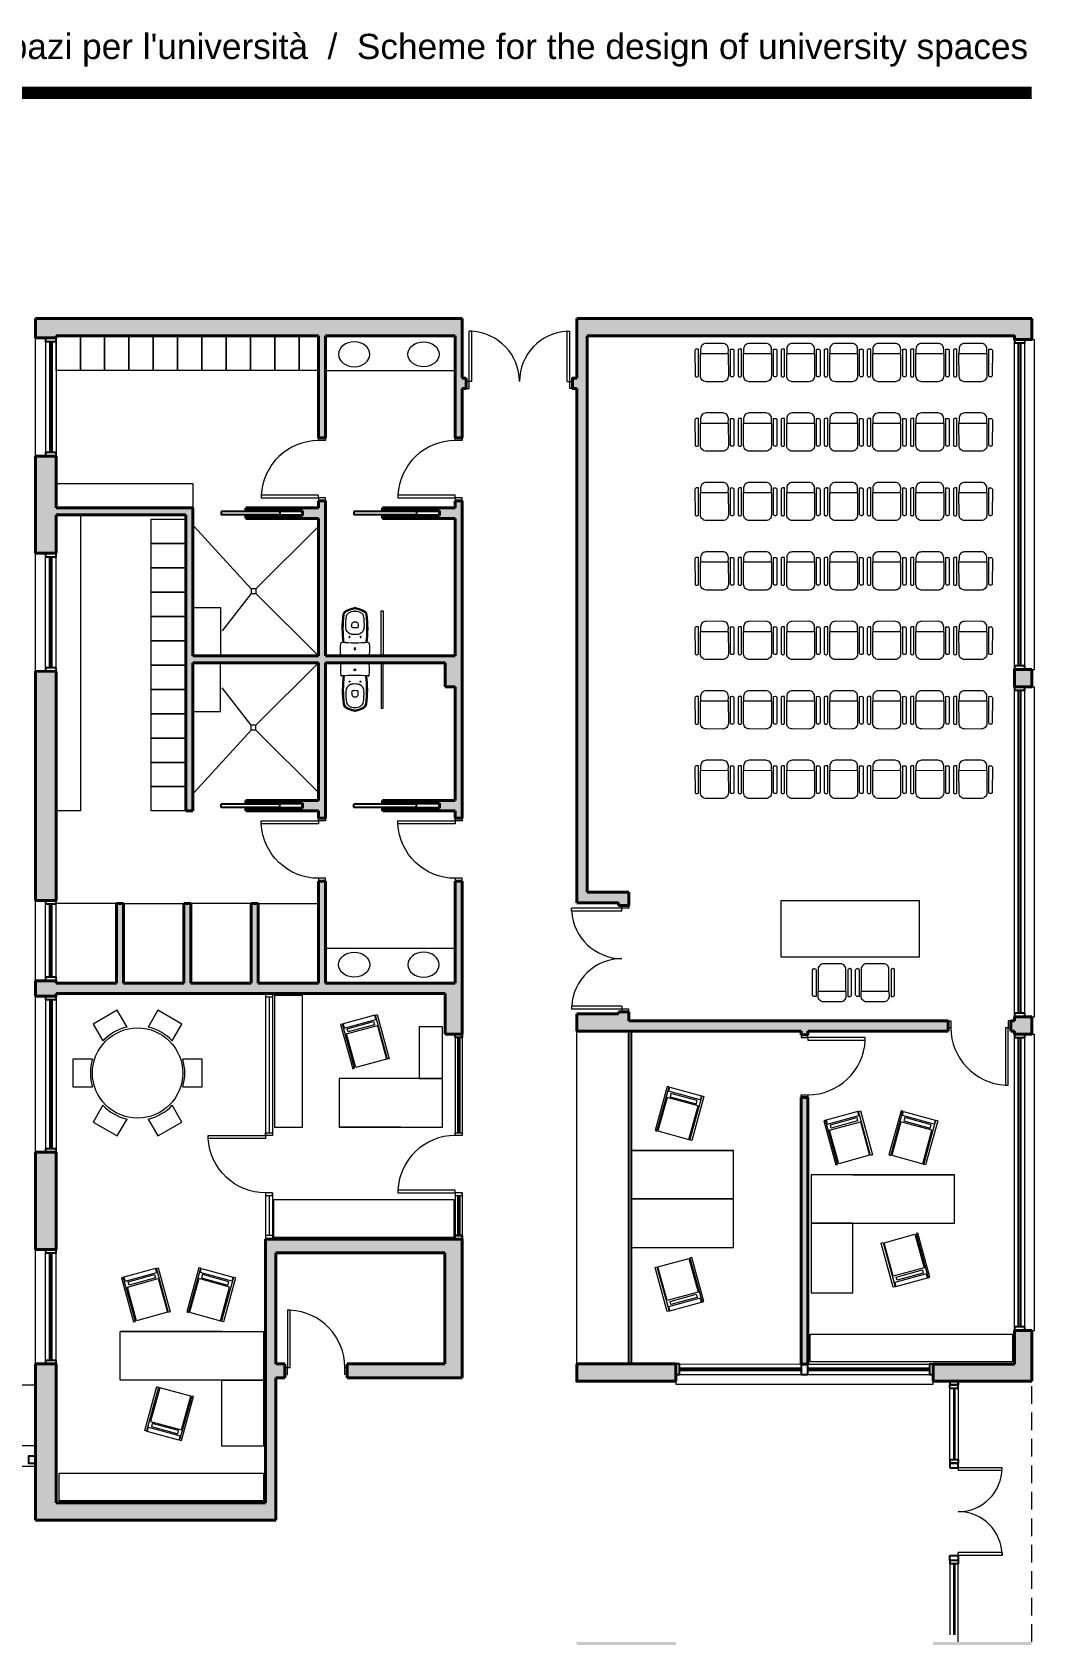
# Model space of a CAD drawing. Header units: millimetres. Extents: x 360.3 to 404.7, y 726.4 to 771.5.
# Drawn here: x 390.21 to 404.69, y 747.27 to 770.34 of the extents above; entities that cross this region are included whole.
import ezdxf

# ---------------------------------------------------------------- set-up
doc = ezdxf.new("R2010")
doc.units = ezdxf.units.MM
doc.linetypes.add('TRATTEGGIATA', pattern=[19.05, 12.7, -6.35])
doc.linetypes.add('TRATTEGGIATA2', pattern=[9.525, 6.35, -3.175])
for name, color, linetype, lineweight in [('ARREDI attrezzature - furniture', 175, 'Continuous', 9), ('MURATURA sezioni - section wall', 7, 'Continuous', 40), ('PORTE - doors', 252, 'Continuous', 5), ('PROIEZIONI - projections', 145, 'Continuous', 13), ('PROIEZIONI finissime - fine lines', 251, 'Continuous', 9), ('PROIEZIONI tratteggiate - dashed', 1, 'TRATTEGGIATA2', 9), ('SEZIONI medie - small section', 2, 'Continuous', 25), ('www.archweb.it - All rights reserved', 2, 'Continuous', 5)]:
    doc.layers.add(name, color=color, linetype=linetype, lineweight=lineweight)
doc.layers.add('MURATURE tratteggi - wall hatch', color=252, linetype='Continuous', lineweight=18, true_color=0x878787)
doc.layers.add('VETRATE sezioni - windows sections', color=150, linetype='Continuous')
doc.layers.add('www.archweb.it - blocchi dwg', color=2, linetype='Continuous')
doc.styles.get("Standard").update_dxf_attribs({"font": 'arial.ttf'})

# ---------------------------------------------------------------- blocks, each defined once
blk = doc.blocks.new('Porta doppia ..R41')
at = {"layer": 'PORTE - doors', "color": 2}
for p, q in [((-1.49, -0.1), (-1.49, 0.724)), ((-1.45, 0), (-1.45, 0.724)), ((-0.08, 0), (-0.08, 0.724)), ((-0.04, -0.1), (-0.04, 0.724)), ((-1.45, 0), (-1.53, 0)), ((-0.08, 0), (0, 0)), ((-1.53, -0.1), (-1.49, -0.1)), ((0, -0.1), (-0.04, -0.1))]:
    blk.add_line(p, q, dxfattribs=at)
at = {"layer": 'PORTE - doors', "color": 2, "ltscale": 0.5}
for p, q in [((-1.45, 0.724), (-1.49, 0.724)), ((-0.08, 0.724), (-0.04, 0.724)), ((-1.53, -0.1), (-1.53, 0)), ((0, -0.1), (0, 0))]:
    blk.add_line(p, q, dxfattribs=at)
at = {"layer": 'PROIEZIONI - projections', "color": 251}
for centre, start, end in [((-1.489, 0), 359.976, 86.8925), ((-0.041, 0), 93.1075, 180.024)]:
    blk.add_arc(centre, 0.724, start, end, dxfattribs=at)
blk = doc.blocks.new('PMA_0.825')
at = {"layer": 'PORTE - doors', "color": 2, "linetype": 'ByBlock', "ltscale": 0.5}
for points in [[(0.04, 0.1), (0.08, 0.1), (0.08, 0.925), (0.04, 0.925)], [(0, 0), (0.04, 0), (0.04, 0.1), (0, 0.1)], [(0.905, 0), (0.865, 0), (0.865, 0.1), (0.905, 0.1)]]:
    blk.add_lwpolyline(points, close=True, dxfattribs=at)
at = {"layer": 'PROIEZIONI finissime - fine lines', "color": 251, "linetype": 'ByBlock'}
blk.add_arc((0.04, 0.1), 0.825, 0, 87.2209, dxfattribs=at)
blk = doc.blocks.new('Sedia - chair..R43')
blk.add_line((-0.266, -0.359), (0.128, -0.429))
for points in [[(-0.266, -0.359), (-0.211, -0.044, -0.414214), (-0.118, 0.021), (0.118, -0.021, -0.414214), (0.183, -0.114), (0.128, -0.429)], [(-0.308, -0.423), (-0.338, -0.418, -0.414214), (-0.354, -0.395), (-0.291, -0.04, -0.414214), (-0.268, -0.024), (-0.258, -0.026, -0.414214), (-0.242, -0.049), (-0.308, -0.423)], [(0.145, -0.503), (0.174, -0.508, 0.414214), (0.198, -0.492), (0.26, -0.137, 0.414214), (0.244, -0.114), (0.234, -0.112, 0.414214), (0.211, -0.129), (0.145, -0.503)], [(-0.266, -0.359), (-0.279, -0.428, 0.414214), (-0.214, -0.521), (0.023, -0.562, 0.414214), (0.115, -0.498), (0.128, -0.429)]]:
    blk.add_lwpolyline(points, format="xyb")
blk = doc.blocks.new('WC')
at = {"color": 0}
for p, q in [((-0.394, 0), (-0.394, 0.188)), ((-0.394, 0), (-0.394, -0.188)), ((-0.086, 0.068), (-0.085, 0.072)), ((0.277, 0.014), (0.277, 0.014)), ((0.277, -0.014), (0.277, -0.014))]:
    blk.add_line(p, q, dxfattribs=at)
for centre, radius in [((-0.301, 0), 0.0135), ((-0.131, 0.08), 0.0075), ((-0.131, -0.08), 0.0075)]:
    blk.add_circle(centre, radius, dxfattribs=at)
for centre, radius, start, end in [((-0.376, 0.188), 0.018, 92.9008, 180), ((-0.301, -1.292), 1.5, 87.0632, 92.9008), ((-0.225, 0.193), 0.013, 356.3301, 87.0632), ((2.785, 0), 3.003, 176.3301, 180), ((2.785, 0), 3.003, 180, 183.6699), ((-0.007, -1.317), 1.485, 82.3921, 98.0167), ((-0.007, -1.317), 1.5, 82.3921, 97.9045), ((0.204, 0), 0.3, 171.4778, 180), ((0.204, 0), 0.3, 180, 188.5222), ((0.006, 0.03), 0.1, 157.503, 171.6873), ((0.006, 0.03), 0.1, 93.3828, 155.2153), ((0.045, -0.619), 0.75, 80.1329, 93.3828), ((0.15, 0), 0.15, 167.5266, 180), ((0.15, 0), 0.15, 180, 192.4734), ((0.023, 0.028), 0.02, 85.9717, 167.9032), ((-0.028, -0.7), 0.75, 83.3599, 85.9717), ((0.055, 0.015), 0.03, 32.131, 83.3599), ((0.029, 0), 0.06, 0, 31.0081), ((0.029, 0), 0.06, 328.9919, 0), ((0.162, 0.056), 0.065, 29.6945, 80.1329), ((0.181, 0.09), 0.065, 22.0752, 82.3921), ((0.181, 0.09), 0.08, 22.345, 82.3921), ((0.047, -0.009), 0.197, 4.0791, 29.6945), ((-0.29, -0.131), 0.585, 14.406, 24.828), ((0.179, 0), 0.065, 0, 4.0791), ((0.179, 0), 0.065, 355.9209, 0), ((-0.29, -0.131), 0.6, 14.406, 24.7952), ((0.229, 0), 0.05, 0, 16.1349), ((0.229, 0), 0.05, 343.8651, 0), ((0.229, 0), 0.065, 0, 16.1349), ((0.229, 0), 0.065, 343.8651, 0), ((-0.376, -0.188), 0.018, 180, 267.0992), ((-0.301, 1.292), 1.5, 267.0992, 272.9368), ((-0.225, -0.193), 0.013, 272.9368, 3.6699), ((-0.007, 1.317), 1.485, 261.9833, 277.6079), ((-0.007, 1.317), 1.5, 262.0955, 277.6079), ((0.006, -0.03), 0.1, 188.3127, 202.497), ((0.006, -0.03), 0.1, 204.7847, 266.6172), ((0.045, 0.619), 0.75, 266.6172, 279.8671), ((0.023, -0.028), 0.02, 192.0968, 274.0283), ((-0.028, 0.7), 0.75, 274.0283, 276.6401), ((0.055, -0.015), 0.03, 276.6401, 327.869), ((0.162, -0.056), 0.065, 279.8671, 330.3055), ((0.181, -0.09), 0.065, 277.6079, 337.9248), ((0.181, -0.09), 0.08, 277.6079, 337.655), ((0.047, 0.009), 0.197, 330.3055, 355.9209), ((-0.29, 0.131), 0.585, 335.172, 345.594), ((-0.29, 0.131), 0.6, 335.2048, 345.594)]:
    blk.add_arc(centre, radius, start, end, dxfattribs=at)

msp = doc.modelspace()

# ---------------------------------------------------------------- hatches: boundary and pattern name
at = {"layer": 'MURATURE tratteggi - wall hatch'}
h = msp.add_hatch(color=256, dxfattribs=at)
h.paths.add_polyline_path([(366.891, 766.216), (360.341, 766.216), (360.341, 765.916), (360.591, 765.916), (360.591, 765.966), (360.641, 765.966), (366.741, 765.967), (366.741, 757.957), (366.141, 757.957), (366.141, 757.767), (366.291, 757.767), (366.291, 757.807), (366.891, 757.807), (366.891, 765.21), (366.951, 765.21), (366.951, 765.36), (366.891, 765.36)])
h.paths.add_polyline_path([(374.68, 766.216), (368.541, 766.216), (368.541, 765.36), (368.481, 765.36), (368.481, 765.21), (368.541, 765.21), (368.541, 764.499), (368.641, 764.499), (368.641, 765.967), (370.509, 765.967), (370.509, 764.499), (370.609, 764.499), (370.609, 765.967), (374.386, 765.967), (374.386, 765.938), (374.68, 765.938)])
h.paths.add_polyline_path([(374.68, 764.238), (374.386, 764.238), (374.386, 763.49), (374.386, 763.49), (372.417, 763.49), (372.417, 761.359), (370.609, 761.359), (370.609, 763.34), (371.656, 763.34), (371.656, 763.38), (370.836, 763.38), (370.836, 763.45), (371.656, 763.45), (371.656, 763.49), (371.432, 763.49), (370.609, 763.49), (370.609, 763.594), (370.509, 763.594), (370.509, 761.359), (368.641, 761.359), (368.641, 763.34), (369.689, 763.34), (369.689, 763.38), (368.869, 763.38), (368.869, 763.45), (369.689, 763.45), (369.689, 763.49), (369.465, 763.49), (368.641, 763.49), (368.641, 763.594), (368.541, 763.594), (368.541, 759.024), (368.641, 759.024), (368.641, 759.128), (369.689, 759.128), (369.689, 759.168), (368.869, 759.168), (368.869, 759.238), (369.689, 759.238), (369.689, 759.278), (368.641, 759.278), (368.641, 760.916), (368.784, 760.916), (368.784, 761.259), (370.509, 761.259), (370.509, 759.024), (370.609, 759.024), (370.609, 759.128), (371.656, 759.128), (371.656, 759.168), (370.836, 759.168), (370.836, 759.238), (371.656, 759.238), (371.656, 759.278), (370.609, 759.278), (370.609, 761.259), (372.417, 761.259), (372.417, 759.128), (372.517, 759.128), (372.517, 763.39), (374.386, 763.39), (374.386, 762.838), (374.68, 762.839)])
h.paths.add_polyline_path([(374.68, 761.139), (374.386, 761.138), (374.386, 757.84), (374.68, 757.84)])
h.paths.add_polyline_path([(368.784, 756.501), (374.386, 756.501), (374.386, 756.462), (374.68, 756.462), (374.68, 756.685), (374.386, 756.685), (374.386, 756.651), (373.517, 756.651), (373.517, 757.795), (373.417, 757.795), (373.417, 756.651), (372.547, 756.651), (372.547, 757.795), (372.447, 757.795), (372.447, 756.651), (371.578, 756.651), (371.578, 757.795), (371.478, 757.795), (371.478, 756.651), (370.609, 756.651), (370.609, 758.119), (370.509, 758.119), (370.509, 756.651), (368.641, 756.651), (368.641, 758.119), (368.541, 758.119), (368.541, 755.916), (368.784, 755.916)])
h.paths.add_polyline_path([(366.891, 756.207), (366.291, 756.207), (366.291, 756.237), (366.141, 756.237), (366.141, 756.107), (361.546, 756.107), (361.546, 755.957), (363.563, 755.957), (363.563, 755.907), (363.663, 755.907), (363.663, 755.957), (366.891, 755.957)])
h.paths.add_polyline_path([(360.591, 761.166), (360.341, 761.166), (360.341, 760.916), (360.591, 760.916)], flags=17)
h.paths.add_polyline_path([(360.591, 756.166), (360.341, 756.166), (360.341, 755.916), (360.591, 755.916), (360.591, 755.957), (360.641, 755.957), (360.641, 756.107), (360.591, 756.107)])
h.paths.add_polyline_path([(371.37, 752.966), (368.541, 752.966), (368.541, 750.967), (370.195, 750.967), (370.195, 751.167), (368.791, 751.167), (368.791, 752.766), (371.22, 752.766), (371.22, 751.167), (371.095, 751.167), (371.095, 750.967), (371.22, 750.967), (371.22, 748.916), (374.68, 748.916), (374.68, 751.167), (374.386, 751.167), (374.386, 749.166), (371.37, 749.166)])
h.paths.add_polyline_path([(363.663, 755.002), (363.563, 755.002), (363.563, 751.166), (363.663, 751.166)])
h.paths.add_polyline_path([(361.763, 751.166), (360.591, 751.166), (360.591, 751.651), (360.341, 751.651), (360.341, 750.917), (361.763, 750.917)])
h.paths.add_polyline_path([(361.763, 747.166), (360.341, 747.166), (360.341, 746.431), (360.591, 746.431), (360.591, 746.916), (361.763, 746.916)])
h.paths.add_polyline_path([(366.891, 747.166), (365.463, 747.166), (365.463, 746.916), (366.891, 746.916)])
h.paths.add_polyline_path([(366.891, 751.167), (365.463, 751.167), (365.463, 750.917), (366.891, 750.917)])
h.paths.add_polyline_path([(374.68, 754.216), (374.386, 754.216), (374.386, 752.816), (374.68, 752.816)])
h.paths.add_polyline_path([(366.891, 742.126), (363.663, 742.126), (363.663, 742.175), (363.563, 742.175), (363.563, 742.126), (361.546, 742.126), (361.546, 741.976), (366.141, 741.976), (366.141, 741.845), (366.291, 741.845), (366.291, 741.876), (366.891, 741.876)])
h.paths.add_polyline_path([(360.641, 742.126), (360.591, 742.126), (360.591, 742.166), (360.341, 742.166), (360.341, 741.916), (360.591, 741.916), (360.591, 741.976), (360.641, 741.976)])
h.paths.add_polyline_path([(363.663, 746.916), (363.563, 746.916), (363.563, 743.08), (363.663, 743.08)])
h.paths.add_polyline_path([(374.68, 744.474), (370.546, 744.474), (370.546, 744.29), (374.386, 744.29), (374.386, 742.166), (374.613, 742.166), (374.613, 741.943), (374.386, 741.943), (374.386, 739.786), (371.946, 739.786), (371.946, 739.106), (371.842, 739.106), (371.842, 738.981), (374.386, 738.981), (374.386, 736.944), (374.68, 736.944)])
h.paths.add_polyline_path([(372.046, 739.686), (374.386, 739.686), (374.386, 739.106), (372.046, 739.106)], flags=16)
h.paths.add_polyline_path([(374.613, 742.166), (374.386, 742.166), (374.386, 741.943), (374.613, 741.943)], flags=17)
h.paths.add_polyline_path([(374.386, 742.099), (371.946, 742.099), (371.946, 741.999), (374.386, 741.999)], flags=17)
h.paths.add_polyline_path([(376.531, 737.601), (376.131, 737.601), (376.131, 737.201), (376.531, 737.201)])
h.paths.add_polyline_path([(374.597, 735.244), (374.386, 735.244), (374.386, 733.844), (374.597, 733.844)], flags=17)
h.paths.add_polyline_path([(370.78, 738.981), (370.835, 738.981), (370.835, 739.106), (370.546, 739.106), (370.546, 733.53), (370.481, 733.53), (370.481, 733.366), (370.546, 733.366), (370.546, 731.866), (374.68, 731.866), (374.68, 732.144), (374.386, 732.144), (374.386, 732.116), (370.78, 732.116)])
h.paths.add_polyline_path([(368.806, 733.53), (368.631, 733.53), (368.631, 733.366), (368.806, 733.366)])
h.paths.add_polyline_path([(366.891, 740.276), (366.291, 740.276), (366.291, 740.315), (366.141, 740.315), (366.141, 740.126), (366.741, 740.126), (366.741, 732.116), (360.591, 732.116), (360.591, 732.166), (360.341, 732.166), (360.341, 731.866), (366.891, 731.866), (366.891, 733.366), (366.957, 733.366), (366.957, 733.53), (366.891, 733.53)])
h.paths.add_polyline_path([(360.591, 737.166), (360.341, 737.166), (360.341, 736.916), (360.591, 736.916)], flags=17)
h.paths.add_polyline_path([(382.672, 737.601), (382.272, 737.601), (382.272, 737.201), (382.672, 737.201)])
h.paths.add_polyline_path([(388.813, 737.601), (388.413, 737.601), (388.413, 737.201), (388.813, 737.201)])
h.paths.add_polyline_path([(390.558, 738.981), (393.103, 738.981), (393.103, 739.106), (392.998, 739.106), (392.998, 739.786), (390.558, 739.786), (390.558, 741.943), (390.331, 741.943), (390.331, 742.166), (390.558, 742.166), (390.558, 744.29), (394.398, 744.29), (394.398, 744.474), (390.264, 744.474), (390.264, 736.944), (390.558, 736.944)])
h.paths.add_polyline_path([(390.558, 739.106), (390.558, 739.686), (392.898, 739.686), (392.898, 739.106)], flags=16)
h.paths.add_polyline_path([(390.558, 742.166), (390.331, 742.166), (390.331, 741.943), (390.558, 741.943)], flags=17)
h.paths.add_polyline_path([(392.998, 742.099), (390.558, 742.099), (390.558, 741.999), (392.998, 741.999)], flags=17)
h.paths.add_polyline_path([(390.558, 735.244), (390.347, 735.244), (390.347, 733.844), (390.558, 733.844)], flags=17)
h.paths.add_polyline_path([(394.398, 739.106), (394.109, 739.106), (394.109, 738.981), (394.164, 738.981), (394.164, 732.116), (390.558, 732.116), (390.558, 732.144), (390.264, 732.144), (390.264, 731.866), (394.398, 731.866), (394.398, 733.366), (394.464, 733.366), (394.464, 733.53), (394.398, 733.53)])
h.paths.add_polyline_path([(396.313, 733.53), (396.138, 733.53), (396.138, 733.366), (396.313, 733.366)])
h.paths.add_polyline_path([(398.203, 740.126), (398.803, 740.126), (398.803, 740.315), (398.653, 740.315), (398.653, 740.276), (398.053, 740.276), (398.053, 733.53), (397.987, 733.53), (397.987, 733.366), (398.053, 733.366), (398.053, 731.866), (404.603, 731.866), (404.603, 732.166), (404.353, 732.166), (404.353, 732.116), (404.303, 732.116), (398.203, 732.116)])
h.paths.add_polyline_path([(404.603, 737.166), (404.353, 737.166), (404.353, 736.916), (404.603, 736.916)], flags=17)
h.paths.add_polyline_path([(404.603, 742.166), (404.353, 742.166), (404.353, 742.126), (404.303, 742.126), (404.303, 741.976), (404.353, 741.976), (404.353, 741.916), (404.603, 741.916)])
h.paths.add_polyline_path([(403.398, 742.126), (401.381, 742.126), (401.381, 742.175), (401.281, 742.175), (401.281, 742.126), (398.053, 742.126), (398.053, 741.876), (398.653, 741.876), (398.653, 741.845), (398.803, 741.845), (398.803, 741.976), (403.398, 741.976)])
h.paths.add_polyline_path([(404.603, 747.166), (403.181, 747.166), (403.181, 746.916), (404.353, 746.916), (404.353, 746.431), (404.603, 746.431)])
h.paths.add_polyline_path([(401.381, 746.916), (401.281, 746.916), (401.281, 743.08), (401.381, 743.08)])
h.paths.add_polyline_path([(399.481, 747.166), (398.053, 747.166), (398.053, 746.916), (399.481, 746.916)])
h.paths.add_polyline_path([(399.481, 751.167), (398.053, 751.167), (398.053, 750.917), (399.481, 750.917)])
h.paths.add_polyline_path([(401.381, 755.002), (401.281, 755.002), (401.281, 751.166), (401.381, 751.166)])
h.paths.add_polyline_path([(404.603, 751.651), (404.353, 751.651), (404.353, 751.166), (403.181, 751.166), (403.181, 750.917), (404.603, 750.917)])
h.paths.add_polyline_path([(396.403, 752.966), (393.574, 752.966), (393.574, 749.166), (390.558, 749.166), (390.558, 751.167), (390.264, 751.167), (390.264, 748.916), (390.264, 748.916), (390.264, 748.916), (393.724, 748.916), (393.724, 750.967), (393.849, 750.967), (393.849, 751.167), (393.724, 751.167), (393.724, 752.766), (396.153, 752.766), (396.153, 751.167), (394.749, 751.167), (394.749, 750.967), (396.403, 750.967)])
h.paths.add_polyline_path([(390.558, 754.216), (390.264, 754.216), (390.264, 752.816), (390.558, 752.816)])
h.paths.add_polyline_path([(403.398, 756.107), (398.803, 756.107), (398.803, 756.237), (398.653, 756.237), (398.653, 756.207), (398.053, 756.207), (398.053, 755.957), (401.281, 755.957), (401.281, 755.907), (401.381, 755.907), (401.381, 755.957), (403.398, 755.957)])
h.paths.add_polyline_path([(404.603, 756.166), (404.353, 756.166), (404.353, 756.107), (404.303, 756.107), (404.303, 755.957), (404.353, 755.957), (404.353, 755.916), (404.603, 755.916)])
h.paths.add_polyline_path([(404.603, 761.166), (404.353, 761.166), (404.353, 760.916), (404.603, 760.916)], flags=17)
h.paths.add_polyline_path([(398.803, 757.957), (398.203, 757.957), (398.203, 765.967), (404.303, 765.967), (404.353, 765.966), (404.353, 765.916), (404.603, 765.916), (404.603, 766.216), (398.053, 766.216), (398.053, 765.36), (397.993, 765.36), (397.993, 765.21), (398.053, 765.21), (398.053, 757.807), (398.203, 757.807), (398.653, 757.807), (398.653, 757.767), (398.803, 757.767)])
h.paths.add_polyline_path([(396.403, 758.119), (396.303, 758.119), (396.303, 756.651), (394.436, 756.651), (394.436, 758.119), (394.336, 758.119), (394.336, 756.651), (393.466, 756.651), (393.466, 757.795), (393.366, 757.795), (393.366, 756.651), (392.497, 756.651), (392.497, 757.795), (392.397, 757.795), (392.397, 756.651), (391.527, 756.651), (391.527, 757.795), (391.427, 757.795), (391.427, 756.651), (390.558, 756.651), (390.558, 756.685), (390.264, 756.685), (390.264, 756.462), (390.558, 756.462), (390.558, 756.501), (396.16, 756.501), (396.16, 755.916), (396.403, 755.916)])
h.paths.add_polyline_path([(396.403, 763.594), (396.303, 763.594), (396.303, 763.49), (395.483, 763.49), (395.256, 763.49), (395.256, 763.45), (396.076, 763.45), (396.076, 763.38), (395.256, 763.38), (395.256, 763.34), (396.303, 763.34), (396.303, 761.359), (394.436, 761.359), (394.436, 763.594), (394.336, 763.594), (394.336, 763.49), (393.516, 763.49), (393.288, 763.49), (393.288, 763.45), (394.108, 763.45), (394.108, 763.38), (393.288, 763.38), (393.288, 763.34), (394.336, 763.34), (394.336, 761.359), (392.527, 761.359), (392.527, 763.49), (390.558, 763.49), (390.558, 764.238), (390.264, 764.238), (390.264, 762.839), (390.558, 762.838), (390.558, 763.39), (392.427, 763.39), (392.427, 759.128), (392.527, 759.128), (392.527, 761.259), (394.336, 761.259), (394.336, 759.278), (393.288, 759.278), (393.288, 759.238), (394.108, 759.238), (394.108, 759.168), (393.288, 759.168), (393.288, 759.128), (394.336, 759.128), (394.336, 759.024), (394.436, 759.024), (394.436, 761.259), (396.16, 761.259), (396.16, 760.916), (396.303, 760.916), (396.303, 759.278), (395.256, 759.278), (395.256, 759.238), (396.076, 759.238), (396.076, 759.168), (395.256, 759.168), (395.256, 759.128), (396.303, 759.128), (396.303, 759.024), (396.403, 759.024)])
h.paths.add_polyline_path([(390.558, 761.138), (390.264, 761.139), (390.264, 757.84), (390.558, 757.84), (390.558, 757.84)])
h.paths.add_polyline_path([(396.403, 766.216), (390.264, 766.216), (390.264, 765.938), (390.558, 765.938), (390.558, 765.967), (394.336, 765.967), (394.336, 764.499), (394.436, 764.499), (394.436, 765.967), (396.303, 765.967), (396.303, 764.499), (396.403, 764.499), (396.403, 765.21), (396.463, 765.21), (396.463, 765.36), (396.403, 765.36)])

# ---------------------------------------------------------------- linework, layer by layer
at = {"layer": 'ARREDI attrezzature - furniture', "ltscale": 0.18}
for p, q in [((392.547, 763.224), (393.369, 762.325)), ((394.336, 763.224), (393.435, 762.325)), ((393.369, 762.258), (392.947, 761.719)), ((393.369, 762.327), (393.369, 762.256)), ((393.435, 762.327), (393.369, 762.327)), ((393.435, 762.256), (393.369, 762.256)), ((393.435, 762.327), (393.435, 762.256)), ((393.435, 762.258), (394.336, 761.359)), ((392.527, 762.059), (392.927, 762.059)), ((392.927, 762.059), (392.927, 761.359)), ((392.927, 760.559), (392.927, 761.259)), ((393.435, 760.361), (394.336, 761.259)), ((393.369, 760.361), (392.947, 760.9)), ((392.527, 760.559), (392.927, 760.559)), ((393.369, 760.292), (393.369, 760.362)), ((393.435, 760.362), (393.369, 760.362)), ((393.435, 760.292), (393.435, 760.362)), ((392.547, 759.394), (393.369, 760.293)), ((393.435, 760.292), (393.369, 760.292)), ((394.336, 759.394), (393.435, 760.293)), ((391.427, 757.795), (390.558, 757.795)), ((391.527, 757.795), (392.397, 757.795)), ((393.366, 757.795), (392.497, 757.795)), ((393.466, 757.795), (394.336, 757.795)), ((398.053, 751.167), (398.053, 755.957))]:
    msp.add_line(p, q, dxfattribs=at)
at = {"layer": 'ARREDI attrezzature - furniture'}
for p, q in [((391.44, 756.26), (391.094, 756.06)), ((391.58, 756.018), (391.44, 756.26)), ((392.024, 756.26), (391.884, 756.018)), ((392.37, 756.06), (392.024, 756.26)), ((391.094, 756.06), (391.234, 755.818)), ((392.23, 755.818), (392.37, 756.06)), ((391.082, 755.555), (390.802, 755.555)), ((390.802, 755.555), (390.802, 755.155)), ((392.662, 755.555), (392.382, 755.555)), ((392.662, 755.155), (392.662, 755.555)), ((390.802, 755.155), (391.082, 755.155)), ((392.382, 755.155), (392.662, 755.155)), ((391.234, 754.892), (391.094, 754.65)), ((392.37, 754.65), (392.23, 754.892)), ((391.094, 754.65), (391.44, 754.45)), ((391.44, 754.45), (391.58, 754.692)), ((391.884, 754.692), (392.024, 754.45)), ((392.024, 754.45), (392.37, 754.65))]:
    msp.add_line(p, q, dxfattribs=at)
for points in [[(390.558, 765.967), (390.908, 765.967), (390.908, 765.467), (390.558, 765.467)], [(390.908, 765.967), (391.258, 765.967), (391.258, 765.467), (390.908, 765.467)], [(391.258, 765.967), (391.608, 765.967), (391.608, 765.467), (391.258, 765.467)], [(391.608, 765.967), (391.958, 765.967), (391.958, 765.467), (391.608, 765.467)], [(391.958, 765.967), (392.308, 765.967), (392.308, 765.467), (391.958, 765.467)], [(392.308, 765.967), (392.658, 765.967), (392.658, 765.467), (392.308, 765.467)], [(392.658, 765.967), (393.008, 765.967), (393.008, 765.467), (392.658, 765.467)], [(393.008, 765.967), (393.358, 765.967), (393.358, 765.467), (393.008, 765.467)], [(393.358, 765.967), (393.708, 765.967), (393.708, 765.467), (393.358, 765.467)], [(393.708, 765.967), (394.058, 765.967), (394.058, 765.467), (393.708, 765.467)], [(392.527, 763.84), (392.527, 763.49), (390.573, 763.49), (390.573, 763.84)], [(392.427, 763.328), (392.427, 762.978), (391.927, 762.978), (391.927, 763.328)], [(392.427, 762.978), (392.427, 762.628), (391.927, 762.628), (391.927, 762.978)], [(392.427, 762.628), (392.427, 762.278), (391.927, 762.278), (391.927, 762.628)], [(392.427, 762.278), (392.427, 761.928), (391.927, 761.928), (391.927, 762.278)], [(392.427, 761.928), (392.427, 761.578), (391.927, 761.578), (391.927, 761.928)], [(392.427, 761.578), (392.427, 761.228), (391.927, 761.228), (391.927, 761.578)], [(392.427, 761.228), (392.427, 760.878), (391.927, 760.878), (391.927, 761.228)], [(392.427, 760.878), (392.427, 760.528), (391.927, 760.528), (391.927, 760.878)], [(392.427, 760.528), (392.427, 760.178), (391.927, 760.178), (391.927, 760.528)], [(392.427, 760.178), (392.427, 759.828), (391.927, 759.828), (391.927, 760.178)], [(392.427, 759.828), (392.427, 759.478), (391.927, 759.478), (391.927, 759.828)], [(392.427, 759.478), (392.427, 759.128), (391.927, 759.128), (391.927, 759.478)], [(402.987, 757.029), (402.987, 757.834), (400.989, 757.834), (400.989, 757.029)], [(396.303, 756.651), (394.436, 756.651), (394.436, 757.151), (396.303, 757.151)], [(394.104, 756.471), (393.704, 756.471), (393.704, 754.576), (394.104, 754.576)], [(394.69, 756.062), (394.706, 756.002), (395.162, 756.127), (395.146, 756.186)], [(395.156, 756.189), (395.182, 756.196), (395.355, 755.561), (395.329, 755.554)], [(394.654, 756.052), (394.828, 755.417), (394.854, 755.424), (394.68, 756.059)], [(395.183, 756.039), (395.315, 755.555), (394.871, 755.434), (394.739, 755.918)], [(395.129, 756.097), (395.142, 756.05), (394.763, 755.947), (394.75, 755.994)], [(395.784, 756.021), (395.784, 755.276), (396.123, 755.276), (396.123, 756.021)], [(399.381, 755.155), (399.355, 755.162), (399.182, 754.527), (399.208, 754.519)], [(399.847, 755.027), (399.831, 754.968), (399.375, 755.093), (399.391, 755.152)], [(399.409, 755.063), (399.396, 755.015), (399.774, 754.912), (399.787, 754.96)], [(399.354, 755.004), (399.222, 754.521), (399.666, 754.399), (399.799, 754.883)], [(399.883, 755.017), (399.709, 754.382), (399.683, 754.389), (399.857, 755.025)], [(401.643, 754.677), (401.659, 754.618), (402.115, 754.742), (402.099, 754.802)], [(402.109, 754.805), (402.135, 754.812), (402.309, 754.177), (402.283, 754.169)], [(402.747, 754.805), (402.721, 754.812), (402.547, 754.177), (402.573, 754.169)], [(403.213, 754.677), (403.196, 754.618), (402.74, 754.742), (402.757, 754.802)], [(401.607, 754.667), (401.781, 754.032), (401.807, 754.039), (401.633, 754.675)], [(402.136, 754.654), (402.268, 754.171), (401.824, 754.049), (401.692, 754.533)], [(402.082, 754.713), (402.095, 754.665), (401.716, 754.562), (401.703, 754.609)], [(402.72, 754.654), (402.587, 754.171), (403.032, 754.049), (403.164, 754.533)], [(402.774, 754.713), (402.761, 754.665), (403.139, 754.562), (403.152, 754.609)], [(403.248, 754.667), (403.075, 754.032), (403.049, 754.039), (403.222, 754.675)], [(393.695, 752.989), (393.695, 753.536), (396.282, 753.536), (396.282, 752.989)], [(402.028, 752.192), (402.028, 753.192), (401.428, 753.192), (401.428, 752.192)], [(402.608, 752.429), (402.476, 752.913), (402.92, 753.034), (403.053, 752.55)], [(403.137, 752.416), (402.963, 753.051), (402.937, 753.044), (403.111, 752.409)], [(402.635, 752.279), (402.609, 752.272), (402.436, 752.907), (402.462, 752.914)], [(391.536, 752.418), (391.552, 752.359), (392.008, 752.483), (391.992, 752.543)], [(392.002, 752.545), (392.028, 752.553), (392.202, 751.917), (392.175, 751.91)], [(392.64, 752.545), (392.614, 752.553), (392.44, 751.917), (392.466, 751.91)], [(393.106, 752.418), (393.089, 752.359), (392.633, 752.483), (392.65, 752.543)], [(399.381, 751.929), (399.355, 751.922), (399.182, 752.557), (399.208, 752.564)], [(399.354, 752.079), (399.222, 752.563), (399.666, 752.684), (399.799, 752.201)], [(399.883, 752.066), (399.709, 752.701), (399.683, 752.694), (399.857, 752.059)], [(402.663, 752.371), (402.65, 752.418), (403.028, 752.521), (403.041, 752.474)], [(391.5, 752.408), (391.674, 751.773), (391.7, 751.78), (391.526, 752.416)], [(392.029, 752.395), (392.161, 751.912), (391.717, 751.79), (391.585, 752.274)], [(391.975, 752.454), (391.988, 752.406), (391.609, 752.303), (391.596, 752.35)], [(392.613, 752.395), (392.48, 751.912), (392.925, 751.79), (393.057, 752.274)], [(392.667, 752.454), (392.654, 752.406), (393.032, 752.303), (393.045, 752.35)], [(393.141, 752.408), (392.968, 751.773), (392.942, 751.78), (393.115, 752.416)], [(403.101, 752.406), (403.085, 752.466), (402.629, 752.341), (402.645, 752.282)], [(399.847, 752.056), (399.831, 752.116), (399.375, 751.991), (399.391, 751.932)], [(399.409, 752.021), (399.396, 752.068), (399.774, 752.172), (399.787, 752.124)], [(404.323, 751.197), (401.411, 751.197), (401.411, 751.597), (404.323, 751.597)], [(392.944, 749.983), (392.944, 750.933), (393.545, 750.933), (393.544, 749.983)], [(391.835, 750.207), (392.009, 750.842), (392.035, 750.835), (391.862, 750.2)], [(392.364, 750.22), (392.496, 750.704), (392.052, 750.825), (391.92, 750.341)], [(392.337, 750.07), (392.363, 750.063), (392.537, 750.698), (392.511, 750.705)], [(391.871, 750.197), (391.887, 750.257), (392.344, 750.132), (392.327, 750.072)], [(392.31, 750.161), (392.323, 750.209), (391.944, 750.312), (391.931, 750.265)], [(390.605, 749.596), (393.544, 749.596), (393.544, 749.196), (390.605, 749.196)]]:
    msp.add_lwpolyline(points, close=True, dxfattribs=at)
for points in [[(394.336, 765.467), (394.058, 765.467), (394.058, 765.967)], [(394.436, 765.467), (396.303, 765.467)], [(390.558, 761.138), (390.558, 763.39), (390.908, 763.39), (390.908, 759.128), (390.558, 759.128)], [(395.523, 754.576), (394.633, 754.576), (396.123, 754.576), (396.123, 755.276), (394.633, 755.276), (394.633, 754.576)], [(398.843, 754.242), (400.307, 754.242), (398.843, 754.242), (398.843, 753.542), (400.307, 753.542), (400.307, 754.242)], [(402.028, 753.892), (403.492, 753.892), (401.428, 753.892), (401.428, 753.192), (403.492, 753.192), (403.492, 753.892)], [(398.843, 753.542), (400.307, 753.542), (398.843, 753.542), (398.843, 752.842), (400.307, 752.842), (400.307, 753.542)], [(392.944, 751.633), (391.48, 751.633), (393.545, 751.633), (393.545, 750.933), (391.481, 750.933), (391.48, 751.633)]]:
    msp.add_lwpolyline(points, dxfattribs=at)
at = {"layer": 'ARREDI attrezzature - furniture', "ltscale": 0.18}
for points in [[(395.266, 761.361), (395.236, 761.361), (395.236, 762.011), (395.266, 762.011)], [(395.266, 761.257), (395.236, 761.257), (395.236, 760.607), (395.266, 760.607)]]:
    msp.add_lwpolyline(points, close=True, dxfattribs=at)
at = {"layer": 'ARREDI attrezzature - furniture'}
msp.add_circle((391.732, 755.355), 0.65, dxfattribs=at)
for start, end in [(102.8954, 137.1046), (42.8954, 77.1046), (162.8954, 197.1046), (342.8954, 17.1046), (222.8954, 257.1046), (282.8954, 317.1046)]:
    msp.add_arc((391.732, 755.355), 0.68, start, end, dxfattribs=at)
at = {"layer": 'ARREDI attrezzature - furniture', "extrusion": (0, 0, -1)}
for centre, major_axis in [((394.85, 765.703, 0), (0.225, 0)), ((395.848, 756.915, 0), (-0.225, 0))]:
    msp.add_ellipse(centre, major_axis=major_axis, ratio=0.8, start_param=3.141593, end_param=9.424778, dxfattribs=at)
at = {"layer": 'ARREDI attrezzature - furniture'}
for centre, major_axis in [((395.848, 765.703, 0), (-0.225, 0)), ((394.85, 756.915, 0), (0.225, 0))]:
    msp.add_ellipse(centre, major_axis=major_axis, ratio=0.8, start_param=3.141593, end_param=9.424778, dxfattribs=at)
at = {"layer": 'MURATURA sezioni - section wall'}
for p, q in [((390.264, 765.938), (390.264, 766.217)), ((396.403, 766.216), (390.264, 766.216)), ((396.403, 765.36), (396.403, 766.217)), ((398.053, 765.36), (398.053, 766.217)), ((404.603, 766.216), (398.053, 766.216)), ((390.558, 765.938), (390.264, 765.938)), ((390.558, 765.967), (394.336, 765.967)), ((390.558, 765.938), (390.558, 765.967)), ((394.336, 764.499), (394.336, 765.967)), ((394.436, 764.499), (394.436, 765.967)), ((396.303, 764.499), (396.303, 765.967)), ((398.203, 757.957), (398.203, 765.967)), ((404.603, 765.916), (404.353, 765.916)), ((396.463, 765.36), (396.403, 765.36)), ((396.403, 765.36), (396.403, 765.36)), ((396.403, 764.499), (396.403, 765.21)), ((396.403, 765.21), (396.463, 765.21)), ((396.463, 765.21), (396.463, 765.36)), ((398.053, 757.807), (398.053, 765.21)), ((394.436, 764.499), (394.336, 764.499)), ((396.303, 764.499), (396.403, 764.499)), ((390.558, 764.238), (390.264, 764.238)), ((390.558, 764.238), (390.264, 764.238)), ((390.264, 762.839), (390.264, 764.238)), ((390.558, 763.49), (390.558, 764.238)), ((390.558, 763.49), (390.558, 764.238)), ((394.336, 763.49), (394.336, 763.594)), ((394.336, 763.594), (394.436, 763.594)), ((396.303, 763.49), (396.303, 763.594)), ((396.303, 763.594), (396.403, 763.594)), ((396.403, 759.024), (396.403, 763.594)), ((392.527, 763.49), (390.558, 763.49)), ((392.427, 763.39), (390.558, 763.39)), ((390.558, 762.838), (390.558, 763.39)), ((392.427, 759.128), (392.427, 763.39)), ((390.558, 762.838), (390.264, 762.839)), ((390.558, 762.838), (390.264, 762.839)), ((392.527, 761.359), (394.336, 761.359)), ((392.527, 761.259), (394.336, 761.259)), ((394.436, 761.359), (396.303, 761.359)), ((394.436, 761.259), (396.16, 761.259)), ((396.16, 761.259), (396.16, 760.916)), ((390.558, 761.138), (390.264, 761.139)), ((390.264, 757.84), (390.264, 761.139)), ((390.558, 757.84), (390.558, 761.138)), ((404.603, 761.166), (404.353, 761.166)), ((396.16, 760.916), (396.303, 760.916)), ((404.603, 760.916), (404.353, 760.916)), ((392.527, 759.128), (392.427, 759.128)), ((394.336, 759.024), (394.336, 759.128)), ((394.336, 759.024), (394.436, 759.024)), ((396.303, 759.024), (396.303, 759.128)), ((396.303, 759.024), (396.403, 759.024)), ((394.336, 756.651), (394.336, 758.119)), ((394.336, 758.119), (394.436, 758.119)), ((394.436, 758.119), (394.436, 756.651)), ((396.303, 758.119), (396.403, 758.119)), ((396.303, 758.119), (396.303, 756.651)), ((396.403, 758.119), (396.403, 755.916)), ((390.558, 757.84), (390.264, 757.84)), ((390.558, 757.84), (390.347, 757.84)), ((391.427, 756.651), (391.427, 757.795)), ((391.427, 757.795), (391.527, 757.795)), ((391.527, 756.651), (391.527, 757.795)), ((392.497, 757.795), (392.397, 757.795)), ((392.397, 756.651), (392.397, 757.795)), ((392.497, 756.651), (392.497, 757.795)), ((393.366, 756.651), (393.366, 757.795)), ((393.466, 757.795), (393.366, 757.795)), ((393.466, 756.651), (393.466, 757.795)), ((398.203, 757.957), (398.803, 757.957)), ((398.203, 757.807), (398.203, 757.807)), ((398.203, 757.807), (398.653, 757.807)), ((398.653, 757.767, 0), (398.653, 757.807, 0)), ((398.803, 757.957, 0), (398.803, 757.767, 0)), ((398.803, 757.767, 0), (398.653, 757.767, 0)), ((390.558, 756.685), (390.264, 756.685)), ((390.264, 756.685), (390.264, 756.462)), ((390.558, 756.651), (390.558, 756.685)), ((390.558, 756.462), (390.264, 756.462)), ((390.558, 756.462), (390.558, 756.501)), ((396.16, 756.501), (390.558, 756.501)), ((396.16, 756.501), (396.16, 755.916)), ((398.053, 755.957), (398.053, 756.207)), ((398.653, 756.207), (398.053, 756.207)), ((398.803, 756.237, 0), (398.653, 756.237, 0)), ((398.653, 756.237, 0), (398.653, 756.207)), ((398.803, 756.107), (398.803, 756.237, 0)), ((398.053, 755.957), (401.281, 755.957)), ((403.398, 756.107), (398.803, 756.107)), ((401.281, 755.907), (401.281, 755.957)), ((401.381, 755.957), (403.398, 755.957)), ((401.381, 755.907), (401.381, 755.957)), ((403.398, 755.957), (403.398, 756.107)), ((404.303, 755.957), (404.303, 756.107)), ((404.303, 756.107), (404.353, 756.107)), ((404.303, 755.957), (404.353, 755.957)), ((404.353, 756.166), (404.353, 756.107)), ((404.603, 756.166), (404.353, 756.166)), ((404.353, 755.957), (404.353, 755.916)), ((404.603, 755.916), (404.603, 756.166)), ((396.16, 755.916), (396.403, 755.916)), ((404.603, 755.916), (404.353, 755.916)), ((401.281, 755.002), (401.381, 755.002)), ((401.281, 755.002), (401.281, 751.166)), ((401.381, 751.167), (401.381, 755.002)), ((390.558, 754.216), (390.264, 754.216)), ((390.558, 754.216), (390.264, 754.216)), ((390.264, 752.816), (390.264, 754.216)), ((390.558, 752.816), (390.558, 754.216)), ((396.403, 752.966), (393.574, 752.966)), ((393.574, 752.966), (393.574, 749.166)), ((396.403, 750.967), (396.403, 752.966)), ((390.558, 752.816), (390.264, 752.816)), ((390.558, 752.816), (390.264, 752.816)), ((393.724, 752.766), (393.724, 751.167)), ((396.153, 752.766), (393.724, 752.766)), ((396.153, 752.766), (396.153, 751.167)), ((404.353, 751.651), (404.353, 751.166)), ((404.353, 751.651), (404.603, 751.651)), ((404.603, 751.651), (404.603, 750.917)), ((390.264, 748.916), (390.264, 751.167)), ((390.558, 751.167), (390.264, 751.167)), ((390.558, 751.167), (390.558, 749.166)), ((398.053, 751.167), (399.481, 751.167)), ((399.481, 751.167), (399.481, 750.917)), ((401.281, 751.166), (401.381, 751.166)), ((403.181, 751.166), (404.353, 751.166)), ((403.181, 751.166), (403.181, 750.917)), ((393.849, 750.967), (393.724, 750.967)), ((393.724, 750.967), (393.724, 748.916)), ((403.181, 750.917), (404.603, 750.917)), ((390.558, 749.166), (393.574, 749.166)), ((390.264, 748.916), (393.724, 748.916)), ((390.264, 748.916), (390.264, 748.916)), ((390.264, 748.916), (390.264, 748.916)), ((390.264, 748.916), (390.264, 748.916)), ((390.264, 748.916), (390.264, 748.916)), ((390.264, 748.916), (390.264, 748.916)), ((390.264, 748.916), (390.264, 748.916))]:
    msp.add_line(p, q, dxfattribs=at)
at = {"layer": 'MURATURA sezioni - section wall', "ltscale": 0.18}
for p, q in [((394.436, 761.359), (394.436, 763.594)), ((392.527, 763.49), (392.527, 761.359)), ((393.288, 763.49), (393.512, 763.49)), ((393.288, 763.45), (393.288, 763.49)), ((393.288, 763.45), (394.108, 763.45)), ((393.288, 763.34), (393.288, 763.38)), ((393.288, 763.38), (394.108, 763.38)), ((393.288, 763.34), (394.336, 763.34)), ((394.336, 763.49), (393.516, 763.49)), ((394.108, 763.45), (394.108, 763.38)), ((394.336, 761.359), (394.336, 763.34)), ((395.256, 763.49), (395.479, 763.49)), ((395.256, 763.49), (395.256, 763.45)), ((395.256, 763.45), (396.076, 763.45)), ((395.256, 763.38), (396.076, 763.38)), ((395.256, 763.38), (395.256, 763.34)), ((395.256, 763.34), (396.303, 763.34)), ((395.483, 763.49), (396.303, 763.49)), ((396.076, 763.45), (396.076, 763.38)), ((396.303, 763.34), (396.303, 761.359)), ((394.316, 761.359), (392.527, 761.359)), ((392.527, 759.128), (392.527, 761.259)), ((394.316, 761.259), (392.527, 761.259)), ((394.336, 761.259), (394.336, 759.278)), ((394.436, 761.359), (396.303, 761.359)), ((394.436, 761.259), (394.436, 759.024)), ((396.303, 759.278), (396.303, 760.916)), ((393.288, 759.278), (394.336, 759.278)), ((393.288, 759.238), (393.288, 759.278)), ((393.288, 759.238), (394.108, 759.238)), ((394.108, 759.168), (394.108, 759.238)), ((395.256, 759.278), (396.303, 759.278)), ((395.256, 759.278), (395.256, 759.238)), ((395.256, 759.238), (396.076, 759.238)), ((396.076, 759.168), (396.076, 759.238)), ((393.288, 759.168), (394.108, 759.168)), ((393.288, 759.168), (393.288, 759.128)), ((393.288, 759.128), (394.336, 759.128)), ((395.256, 759.128), (395.256, 759.168)), ((395.256, 759.168), (396.076, 759.168)), ((395.256, 759.128), (396.303, 759.128)), ((398.053, 757.807), (398.203, 757.807)), ((391.427, 756.651), (390.558, 756.651)), ((391.527, 756.651), (392.397, 756.651)), ((393.366, 756.651), (392.497, 756.651)), ((394.336, 756.651), (393.466, 756.651)), ((396.303, 756.651), (394.436, 756.651)), ((401.381, 755.907), (401.281, 755.907)), ((393.849, 751.167), (393.724, 751.167)), ((393.849, 751.167), (393.849, 750.967)), ((394.749, 751.167), (394.749, 750.967)), ((396.153, 751.167), (394.749, 751.167)), ((396.403, 750.967), (394.749, 750.967))]:
    msp.add_line(p, q, dxfattribs=at)
at = {"layer": 'MURATURA sezioni - section wall', "lineweight": 0}
msp.add_line((390.264, 748.916), (390.264, 748.916), dxfattribs=at)
msp.add_line((390.264, 748.916), (390.264, 748.916), dxfattribs=at)
msp.add_line((390.264, 748.916), (390.264, 748.916), dxfattribs=at)
msp.add_line((390.264, 748.916), (390.264, 748.916), dxfattribs=at)
msp.add_line((390.264, 748.916), (390.264, 748.916), dxfattribs=at)
msp.add_line((390.264, 748.916), (390.264, 748.916), dxfattribs=at)
at = {"layer": 'MURATURA sezioni - section wall'}
for points in [[(404.303, 765.966), (404.353, 765.966), (404.353, 765.916), (404.603, 765.916), (404.603, 766.216)], [(396.303, 765.967), (394.436, 765.967)], [(398.203, 765.967), (404.303, 765.967)], [(398.053, 765.21), (397.993, 765.21), (397.993, 765.36), (398.053, 765.36)], [(404.603, 761.166), (404.353, 761.166), (404.353, 760.916), (404.603, 760.916), (404.603, 761.166)], [(399.481, 750.917), (398.053, 750.917), (398.053, 751.167)]]:
    msp.add_lwpolyline(points, dxfattribs=at)
at = {"layer": 'MURATURE tratteggi - wall hatch'}
msp.add_line((390.264, 748.916), (390.264, 748.916), dxfattribs=at)
msp.add_line((390.264, 748.916), (390.264, 748.916), dxfattribs=at)
msp.add_line((390.264, 748.916), (390.264, 748.916), dxfattribs=at)
msp.add_line((390.264, 748.916), (390.264, 748.916), dxfattribs=at)
msp.add_line((390.264, 748.916), (390.264, 748.916), dxfattribs=at)
msp.add_line((390.264, 748.916), (390.264, 748.916), dxfattribs=at)
at = {"layer": 'PROIEZIONI finissime - fine lines', "ltscale": 0.18}
for p, q in [((390.264, 764.238), (390.264, 765.938)), ((390.408, 765.888), (390.408, 764.288)), ((390.558, 765.888), (390.558, 764.288)), ((404.603, 765.916), (404.643, 765.916)), ((404.643, 761.166), (404.643, 765.916)), ((404.353, 761.216), (404.353, 765.867)), ((404.503, 761.216), (404.503, 765.867)), ((390.264, 761.139), (390.264, 762.839)), ((390.408, 761.188), (390.408, 762.788)), ((390.558, 761.188), (390.558, 762.788)), ((404.603, 761.166), (404.643, 761.166)), ((404.353, 756.216), (404.353, 760.867)), ((404.503, 756.216), (404.503, 760.867)), ((404.603, 760.916), (404.643, 760.916)), ((404.643, 756.166), (404.643, 760.916)), ((390.408, 756.735), (390.408, 757.79)), ((390.558, 756.735), (390.558, 757.79)), ((390.408, 756.412), (390.408, 754.266)), ((390.558, 756.412), (390.558, 754.266)), ((404.603, 756.166), (404.643, 756.166)), ((404.353, 751.701), (404.353, 755.867)), ((404.503, 751.701), (404.503, 755.867)), ((404.603, 755.916), (404.643, 755.916)), ((404.643, 751.651), (404.643, 755.916)), ((390.408, 751.217), (390.408, 752.766)), ((390.558, 751.217), (390.558, 752.766)), ((404.603, 751.651), (404.643, 751.651)), ((399.531, 751.167), (401.281, 751.166)), ((401.381, 751.166), (403.131, 751.166)), ((399.531, 751.017), (401.281, 751.017)), ((401.381, 751.017), (403.131, 751.016)), ((403.425, 749.791), (403.425, 750.817)), ((403.545, 750.817), (403.545, 749.791)), ((403.545, 749.671), (403.545, 749.631)), ((404.175, 749.671), (403.545, 749.671)), ((404.175, 749.631), (403.545, 749.631)), ((404.175, 749.631), (404.175, 749.671)), ((403.545, 748.411), (403.545, 748.451)), ((404.175, 748.451), (403.545, 748.451)), ((404.175, 748.411), (403.545, 748.411)), ((404.175, 748.451), (404.175, 748.411)), ((403.425, 748.291), (403.425, 747.266)), ((403.545, 747.166), (403.545, 748.291))]:
    msp.add_line(p, q, dxfattribs=at)
at = {"layer": 'PROIEZIONI finissime - fine lines'}
for p, q in [((390.264, 756.685), (390.264, 757.84)), ((390.264, 754.216), (390.264, 756.462)), ((393.574, 756.501), (393.574, 754.455)), ((393.574, 756.451), (393.674, 756.451)), ((393.624, 756.451), (393.624, 754.495)), ((393.674, 756.501), (393.674, 754.455)), ((396.303, 755.916), (396.303, 754.455)), ((396.303, 755.866), (396.403, 755.866)), ((396.403, 755.916), (396.403, 754.455)), ((393.574, 753.63), (393.574, 752.966)), ((393.624, 753.59), (393.624, 753.016)), ((393.674, 753.63), (393.674, 752.966)), ((396.303, 753.63), (396.303, 752.966)), ((396.403, 753.63), (396.403, 752.966)), ((393.674, 753.016), (393.574, 753.016)), ((390.264, 751.167), (390.264, 752.816)), ((399.481, 750.917), (399.481, 750.877)), ((399.481, 750.877), (403.181, 750.877)), ((403.181, 750.877), (403.181, 750.917)), ((390.264, 749.99), (374.68, 749.99)), ((390.264, 749.69), (374.68, 749.69))]:
    msp.add_line(p, q, dxfattribs=at)
at = {"layer": 'PROIEZIONI finissime - fine lines', "ltscale": 0.18}
for centre, start, end in [((403.545, 749.671), 270, 0), ((403.545, 748.411), 0, 90)]:
    msp.add_arc(centre, 0.63, start, end, dxfattribs=at)
at = {"layer": 'PROIEZIONI tratteggiate - dashed', "linetype": 'TRATTEGGIATA', "ltscale": 0.02}
for p, q in [((404.603, 747.166), (404.603, 750.917)), ((390.264, 750.862), (374.68, 750.862))]:
    msp.add_line(p, q, dxfattribs=at)
at = {"layer": 'SEZIONI medie - small section', "ltscale": 0.18}
for p, q in [((393.778, 763.44), (392.937, 763.44)), ((392.937, 763.44), (392.937, 763.39)), ((393.778, 763.39), (392.937, 763.39)), ((393.778, 763.44), (393.778, 763.39)), ((393.778, 763.44), (393.778, 763.39)), ((393.778, 763.44), (393.778, 763.39)), ((393.778, 763.44), (393.778, 763.39)), ((393.778, 763.44), (393.778, 763.39)), ((395.746, 763.44), (394.846, 763.44)), ((394.846, 763.44), (394.846, 763.39)), ((395.746, 763.39), (394.846, 763.39)), ((395.746, 763.44), (395.746, 763.39)), ((395.746, 763.44), (395.746, 763.39)), ((395.746, 763.44), (395.746, 763.39)), ((395.746, 763.44), (395.746, 763.39)), ((395.746, 763.44), (395.746, 763.39)), ((393.778, 759.228), (392.937, 759.228)), ((392.937, 759.178), (392.937, 759.228)), ((393.778, 759.178), (393.778, 759.228)), ((393.778, 759.178), (393.778, 759.228)), ((393.778, 759.178), (393.778, 759.228)), ((393.778, 759.178), (393.778, 759.228)), ((393.778, 759.178), (393.778, 759.228)), ((395.746, 759.228), (394.846, 759.228)), ((394.846, 759.178), (394.846, 759.228)), ((395.746, 759.178), (395.746, 759.228)), ((395.746, 759.178), (395.746, 759.228)), ((395.746, 759.178), (395.746, 759.228)), ((395.746, 759.178), (395.746, 759.228)), ((395.746, 759.178), (395.746, 759.228)), ((393.778, 759.178), (392.937, 759.178)), ((395.746, 759.178), (394.846, 759.178)), ((403.545, 750.917), (403.425, 750.917)), ((403.425, 750.917), (403.425, 750.867)), ((403.545, 750.817), (403.545, 750.917)), ((403.425, 750.867), (403.545, 750.867)), ((403.425, 750.817), (403.425, 750.867)), ((403.545, 750.867), (403.425, 750.867)), ((403.425, 750.817), (403.545, 750.817)), ((403.425, 749.791), (403.545, 749.791)), ((403.425, 749.791), (403.425, 749.741)), ((403.425, 749.741), (403.425, 749.671)), ((403.425, 749.741), (403.545, 749.741)), ((403.545, 749.741), (403.425, 749.741)), ((403.545, 749.791), (403.545, 749.741)), ((403.545, 749.671), (403.545, 749.741)), ((403.425, 749.671), (403.545, 749.671)), ((403.425, 748.341), (403.425, 748.411)), ((403.425, 748.411), (403.545, 748.411)), ((403.425, 748.341), (403.545, 748.341)), ((403.425, 748.341), (403.545, 748.341)), ((403.425, 748.341), (403.425, 748.291)), ((403.545, 748.411), (403.545, 748.341)), ((403.545, 748.341), (403.545, 748.291)), ((403.545, 748.291), (403.425, 748.291))]:
    msp.add_line(p, q, dxfattribs=at)
at = {"layer": 'SEZIONI medie - small section'}
msp.add_line((396.403, 753.016), (396.303, 753.016), dxfattribs=at)
for points in [[(390.558, 765.938), (390.408, 765.938), (390.408, 765.888), (390.558, 765.888)], [(404.503, 765.916), (404.353, 765.916), (404.353, 765.867), (404.503, 765.867)], [(390.558, 764.288), (390.408, 764.288), (390.408, 764.238), (390.558, 764.238)], [(390.558, 762.838), (390.408, 762.839), (390.408, 762.788), (390.558, 762.788)], [(390.558, 761.188), (390.408, 761.188), (390.408, 761.139), (390.558, 761.138)], [(404.503, 761.216), (404.353, 761.216), (404.353, 761.166), (404.503, 761.166)], [(404.503, 760.916), (404.353, 760.916), (404.353, 760.867), (404.503, 760.867)], [(390.558, 757.84), (390.408, 757.84), (390.408, 757.79), (390.558, 757.79)], [(390.558, 756.735), (390.408, 756.735), (390.408, 756.685), (390.558, 756.685)], [(390.558, 756.462), (390.558, 756.462), (390.408, 756.462), (390.408, 756.412), (390.558, 756.412)], [(404.503, 756.216), (404.353, 756.216), (404.353, 756.166), (404.503, 756.166)], [(396.303, 755.916), (396.403, 755.916), (396.403, 755.866), (396.303, 755.866)], [(404.503, 755.916), (404.353, 755.916), (404.353, 755.867), (404.503, 755.867)], [(390.558, 754.266), (390.408, 754.266), (390.408, 754.216), (390.558, 754.216)], [(396.303, 753.016), (396.403, 753.016), (396.403, 752.966), (396.303, 752.966)], [(390.558, 752.816), (390.408, 752.816), (390.408, 752.766), (390.558, 752.766)], [(404.503, 751.701), (404.353, 751.701), (404.353, 751.651), (404.503, 751.651)], [(390.558, 751.217), (390.408, 751.217), (390.408, 751.167), (390.558, 751.167)], [(399.531, 751.167), (399.481, 751.167), (399.481, 751.017), (399.531, 751.017)], [(401.381, 751.166), (401.281, 751.166), (401.281, 751.017), (401.381, 751.017)], [(403.181, 751.166), (403.131, 751.166), (403.131, 751.016), (403.181, 751.016)], [(390.264, 749.84), (390.162, 749.84), (390.162, 749.74), (390.264, 749.74)]]:
    msp.add_lwpolyline(points, close=True, dxfattribs=at)
at = {"layer": 'VETRATE sezioni - windows sections', "ltscale": 0.18}
for p, q in [((390.468, 765.888), (390.468, 764.288)), ((390.498, 765.888), (390.498, 764.288)), ((404.413, 761.216), (404.413, 765.867)), ((404.443, 761.216), (404.443, 765.867)), ((390.468, 761.188), (390.468, 762.788)), ((390.498, 761.188), (390.498, 762.788)), ((404.413, 756.216), (404.413, 760.867)), ((404.443, 756.216), (404.443, 760.867)), ((390.468, 756.735), (390.468, 757.79)), ((390.498, 756.735), (390.498, 757.79)), ((390.468, 756.412), (390.468, 754.266)), ((390.498, 756.412), (390.498, 754.266)), ((398.803, 751.167), (398.803, 755.957)), ((398.843, 751.167), (398.843, 755.957)), ((404.413, 751.701), (404.413, 755.867)), ((404.443, 751.701), (404.443, 755.867)), ((390.468, 751.217), (390.468, 752.766)), ((390.498, 751.217), (390.498, 752.766)), ((399.531, 751.107), (401.281, 751.107)), ((401.381, 751.107), (403.131, 751.106)), ((399.531, 751.077), (401.281, 751.077)), ((401.381, 751.077), (403.131, 751.076)), ((403.545, 750.917), (403.545, 750.867)), ((403.48, 750.817), (403.48, 749.791)), ((403.49, 750.817), (403.49, 749.791)), ((403.48, 748.291), (403.48, 747.266)), ((403.49, 748.291), (403.49, 747.266))]:
    msp.add_line(p, q, dxfattribs=at)
at = {"layer": 'VETRATE sezioni - windows sections'}
for p, q in [((396.34, 755.866), (396.34, 754.495)), ((396.353, 755.866), (396.353, 754.495)), ((396.366, 755.866), (396.366, 754.495)), ((396.34, 753.59), (396.34, 753.016)), ((396.353, 753.59), (396.353, 753.016)), ((396.366, 753.59), (396.366, 753.016))]:
    msp.add_line(p, q, dxfattribs=at)
at = {"layer": 'www.archweb.it - blocchi dwg', "color": 8, "ltscale": 0.02, "true_color": 0x787878, "const_width": 0.176}
msp.add_lwpolyline([(360.341, 769.466), (404.603, 769.466)], dxfattribs=at)

# ---------------------------------------------------------------- block references
at = {"layer": 'ARREDI attrezzature - furniture', "rotation": 190.0000000000034}
for p in [(400.035, 765.308), (400.655, 765.308), (401.275, 765.308), (401.895, 765.308), (402.515, 765.308), (403.135, 765.308), (403.755, 765.308), (400.035, 764.308), (400.655, 764.308), (401.275, 764.308), (401.895, 764.308), (402.515, 764.308), (403.135, 764.308), (403.755, 764.308), (400.035, 763.308), (400.655, 763.308), (401.275, 763.308), (401.895, 763.308), (402.515, 763.308), (403.135, 763.308), (403.755, 763.308), (400.035, 762.308), (400.655, 762.308), (401.275, 762.308), (401.895, 762.308), (402.515, 762.308), (403.135, 762.308), (403.755, 762.308), (400.035, 761.308), (400.655, 761.308), (401.275, 761.308), (401.895, 761.308), (402.515, 761.308), (403.135, 761.308), (403.755, 761.308), (400.035, 760.308), (400.655, 760.308), (401.275, 760.308), (401.895, 760.308), (402.515, 760.308), (403.135, 760.308), (403.755, 760.308), (400.035, 759.308), (400.655, 759.308), (401.275, 759.308), (401.895, 759.308), (402.515, 759.308), (403.135, 759.308), (403.755, 759.308)]:
    msp.add_blockref('Sedia - chair..R43', p, dxfattribs=at)
at = {"layer": 'ARREDI attrezzature - furniture', "ltscale": 0.18, "xscale": -1, "rotation": 270}
msp.add_blockref('WC', (394.861, 761.763), dxfattribs=at)
at = {"layer": 'ARREDI attrezzature - furniture', "ltscale": 0.18, "rotation": 270}
msp.add_blockref('WC', (394.861, 760.86), dxfattribs=at)
at = {"layer": 'ARREDI attrezzature - furniture', "xscale": -1, "rotation": 349.9999999999964}
for p in [(401.727, 756.929), (402.347, 756.929)]:
    msp.add_blockref('Sedia - chair..R43', p, dxfattribs=at)
at = {"layer": 'PORTE - doors'}
for name, p in [('Porta doppia ..R41', (397.993, 765.31)), ('PMA_0.825', (393.849, 751.017))]:
    msp.add_blockref(name, p, dxfattribs=at)
for name, p, rotation in [('PMA_0.825', (394.436, 763.594), 89.99999999994789), ('PMA_0.825', (396.403, 763.594), 89.99999999994789), ('Porta doppia ..R41', (398.703, 757.767), 90), ('PMA_0.825', (404.303, 756.107), 179.9999999999739), ('PMA_0.825', (401.281, 755.907), 270), ('PMA_0.825', (396.403, 753.59), 90.00000000000001)]:
    msp.add_blockref(name, p, dxfattribs=dict(at, rotation=rotation))
at = {"layer": 'PORTE - doors', "xscale": -1, "rotation": 90}
for p in [(394.436, 759.024), (396.403, 759.024), (393.674, 754.495)]:
    msp.add_blockref('PMA_0.825', p, dxfattribs=at)

# ---------------------------------------------------------------- texts
at = {"layer": 'www.archweb.it - All rights reserved'}
msp.add_text("Schema per la progettazione di spazi per l'università  /  Scheme for the design of university spaces", height=0.36277, dxfattribs=at).set_placement((382.455, 769.953))

doc.saveas('drawing.dxf')
